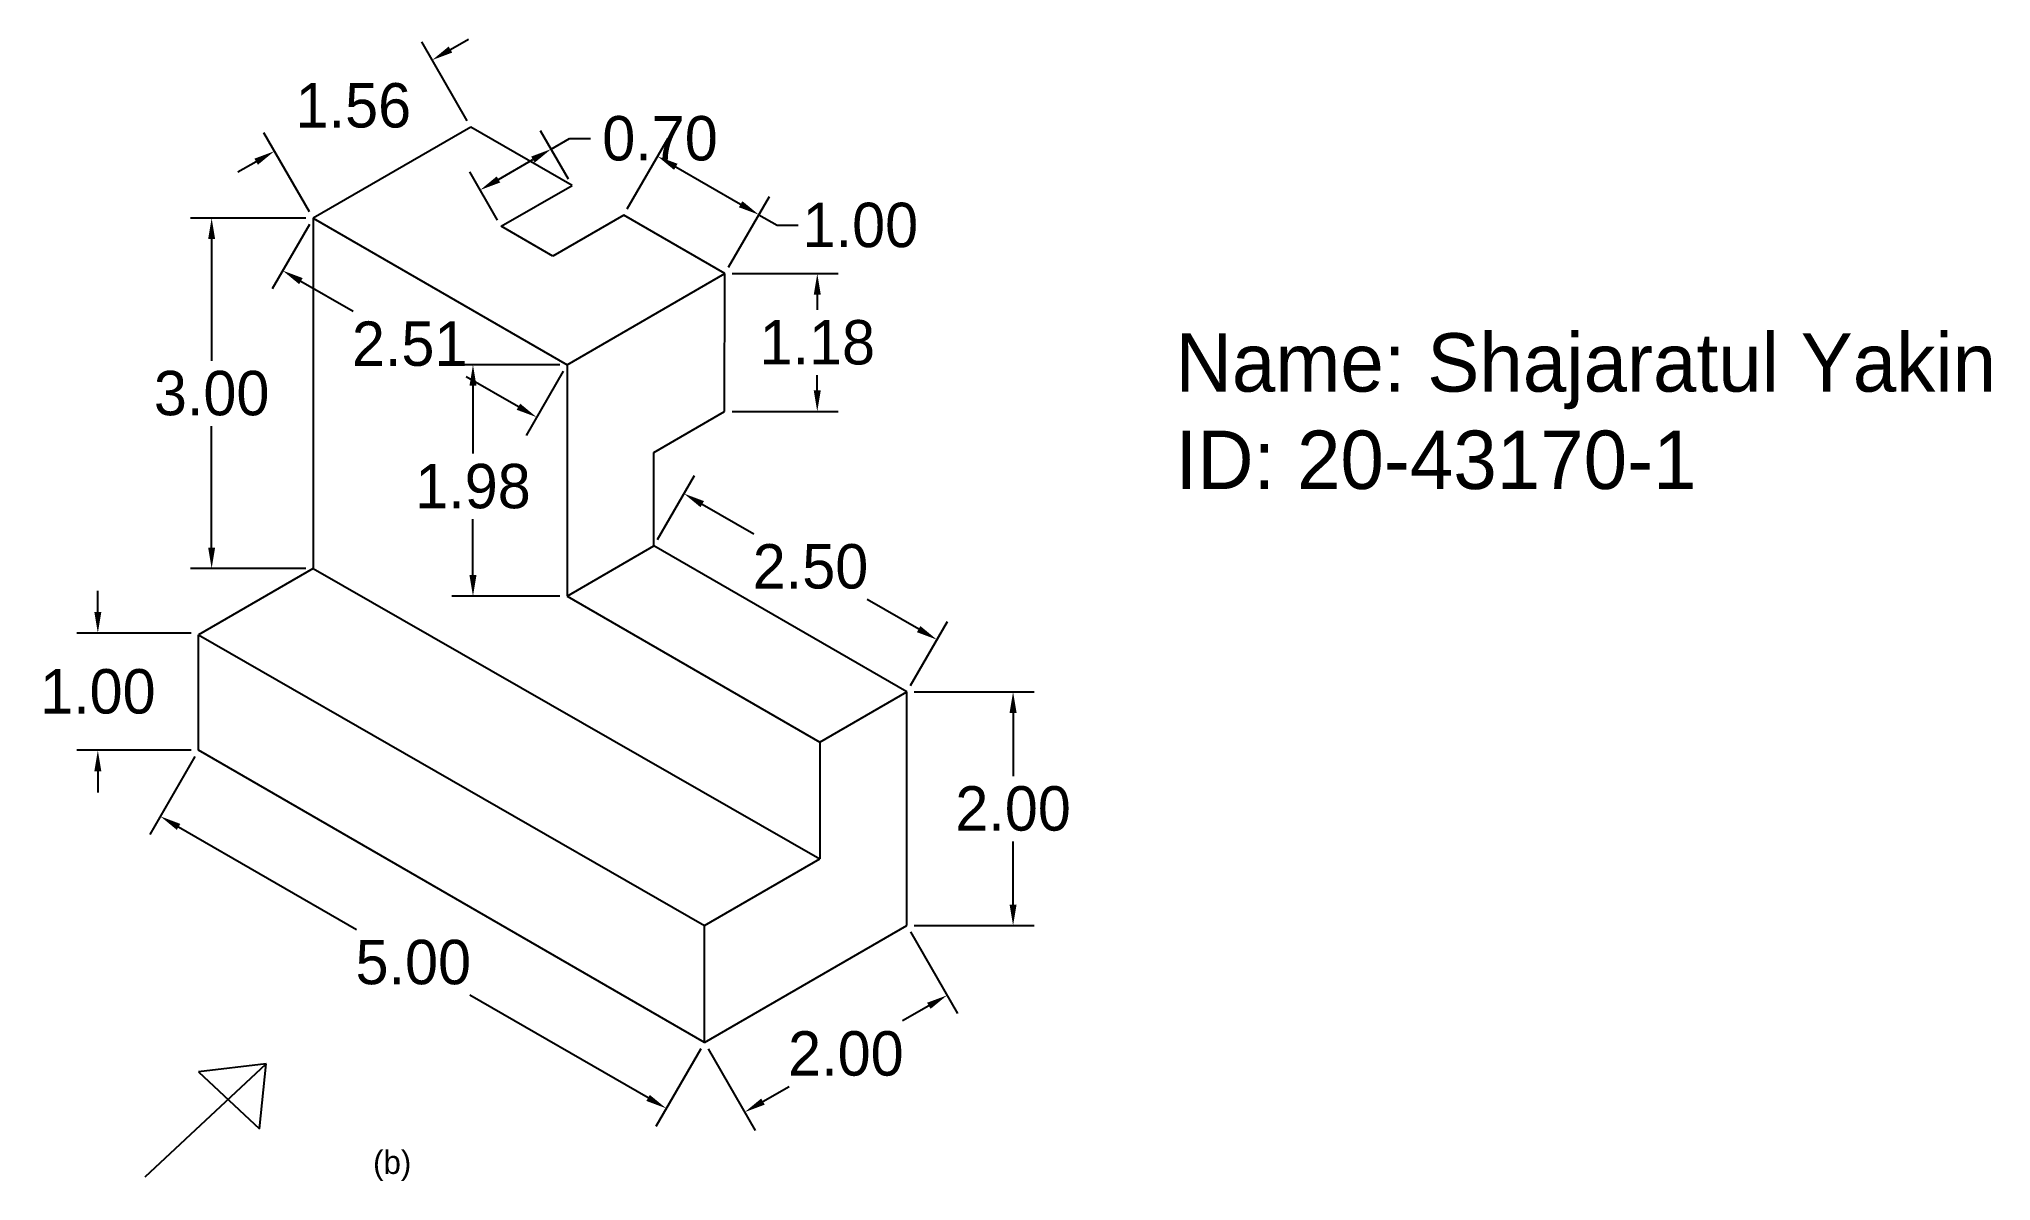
# Model space of a CAD drawing. Header units: inches. Extents: x 56.7 to 73.4, y 23.3 to 33.1.
import ezdxf

# ---------------------------------------------------------------- set-up
doc = ezdxf.new("R2010")
doc.units = ezdxf.units.IN
doc.header["$MEASUREMENT"] = 0
doc.dimstyles.get("Standard").update_dxf_attribs({"dimtxt": 0.38, "dimasz": 0.18, "dimexe": 0.18, "dimexo": 0.0625, "dimgap": 0.09, "dimtad": 0, "dimtih": 1, "dimtoh": 1, "dimzin": 0, "dimdsep": 46, "dimtxsty": 'Standard', "dimcen": 0.09, "dimadec": 0, "dimazin": 0, "dimtfac": 1, "dimtofl": 0, "dimtmove": 0, "dimatfit": 3, "dimfxl": 1, "dimtolj": 1, "dimtzin": 0, "dimarcsym": 0})

# ---------------------------------------------------------------- blocks, each defined once
blk = doc.blocks.new('*D13')
at = {"color": 0, "lineweight": -2}
for p, q in [((58.003, 26.972), (57.617, 26.305)), ((57.863, 26.371), (59.387, 25.491)), ((61.882, 24.051), (60.357, 24.931)), ((62.333, 24.472), (61.947, 23.805))]:
    blk.add_line(p, q, dxfattribs=at)
at = {"color": 0}
for points in [[(57.878, 26.396), (57.848, 26.345), (57.707, 26.461)], [(61.897, 24.076), (61.867, 24.025), (62.037, 23.961)]]:
    blk.add_solid(points, dxfattribs=at)
at = {"layer": 'Defpoints', "color": 0}
for p in [(58.034, 27.026), (62.364, 24.526), (62.037, 23.961)]:
    blk.add_point(p, dxfattribs=at)
at = {"color": 0, "insert": (59.872, 25.211), "char_height": 0.38, "attachment_point": 5}
blk.add_mtext('\\A1;5.00', dxfattribs=at)
blk = doc.blocks.new('*D14')
at = {"color": 0, "lineweight": -2}
for p, q in [((64.127, 25.472), (64.531, 24.773)), ((64.285, 24.839), (64.06, 24.709)), ((62.395, 24.472), (62.799, 23.773)), ((62.865, 24.019), (63.09, 24.149))]:
    blk.add_line(p, q, dxfattribs=at)
at = {"color": 0}
for points in [[(64.27, 24.865), (64.3, 24.813), (64.441, 24.929)], [(62.85, 24.045), (62.88, 23.993), (62.709, 23.929)]]:
    blk.add_solid(points, dxfattribs=at)
at = {"layer": 'Defpoints', "color": 0}
for p in [(64.096, 25.526), (64.441, 24.929), (62.364, 24.526)]:
    blk.add_point(p, dxfattribs=at)
at = {"color": 0, "insert": (63.575, 24.429), "char_height": 0.38, "attachment_point": 5}
blk.add_mtext('\\A1;2.00', dxfattribs=at)
blk = doc.blocks.new('*D15')
at = {"color": 0, "lineweight": -2}
for p, q in [((64.159, 27.526), (65.186, 27.526)), ((65.006, 27.346), (65.006, 26.806)), ((65.006, 25.706), (65.006, 26.246)), ((64.159, 25.526), (65.186, 25.526))]:
    blk.add_line(p, q, dxfattribs=at)
at = {"color": 0}
for points in [[(64.976, 27.346), (65.036, 27.346), (65.006, 27.526)], [(64.976, 25.706), (65.036, 25.706), (65.006, 25.526)]]:
    blk.add_solid(points, dxfattribs=at)
at = {"layer": 'Defpoints', "color": 0}
for p in [(64.096, 27.526), (65.006, 27.526), (64.096, 25.526)]:
    blk.add_point(p, dxfattribs=at)
at = {"color": 0, "insert": (65.006, 26.526), "char_height": 0.38, "attachment_point": 5}
blk.add_mtext('\\A1;2.00', dxfattribs=at)
blk = doc.blocks.new('*D16')
at = {"color": 0, "lineweight": -2}
for p, q in [((61.962, 28.83), (62.279, 29.379)), ((62.345, 29.133), (62.787, 28.878)), ((64.198, 28.063), (63.757, 28.318)), ((64.127, 27.58), (64.444, 28.129))]:
    blk.add_line(p, q, dxfattribs=at)
at = {"color": 0}
for points in [[(62.36, 29.159), (62.33, 29.107), (62.189, 29.223)], [(64.213, 28.089), (64.183, 28.037), (64.354, 27.973)]]:
    blk.add_solid(points, dxfattribs=at)
at = {"layer": 'Defpoints', "color": 0}
for p in [(61.931, 28.776), (64.354, 27.973), (64.096, 27.526)]:
    blk.add_point(p, dxfattribs=at)
at = {"color": 0, "insert": (63.272, 28.598), "char_height": 0.38, "attachment_point": 5}
blk.add_mtext('\\A1;2.50', dxfattribs=at)
blk = doc.blocks.new('*D17')
at = {"color": 0, "lineweight": -2}
for p, q in [((62.601, 31.106), (63.51, 31.106)), ((63.33, 30.926), (63.33, 30.796)), ((63.33, 30.106), (63.33, 30.236)), ((62.601, 29.926), (63.51, 29.926))]:
    blk.add_line(p, q, dxfattribs=at)
at = {"color": 0}
for points in [[(63.3, 30.926), (63.36, 30.926), (63.33, 31.106)], [(63.3, 30.106), (63.36, 30.106), (63.33, 29.926)]]:
    blk.add_solid(points, dxfattribs=at)
at = {"layer": 'Defpoints', "color": 0}
for p in [(62.539, 31.106), (62.539, 29.926), (63.33, 29.926)]:
    blk.add_point(p, dxfattribs=at)
at = {"color": 0, "insert": (63.33, 30.516), "char_height": 0.38, "attachment_point": 5}
blk.add_mtext('\\A1;1.18', dxfattribs=at)
blk = doc.blocks.new('*D18')
at = {"color": 0, "lineweight": -2}
for p, q in [((61.2, 31.915), (60.962, 32.327)), ((61.052, 32.172), (61.208, 32.262)), ((61.208, 32.262), (61.388, 32.262)), ((60.601, 31.912), (60.896, 32.082)), ((60.593, 31.565), (60.355, 31.977))]:
    blk.add_line(p, q, dxfattribs=at)
at = {"color": 0}
for points in [[(60.881, 32.108), (60.911, 32.056), (61.052, 32.172)], [(60.586, 31.938), (60.616, 31.886), (60.445, 31.822)]]:
    blk.add_solid(points, dxfattribs=at)
at = {"layer": 'Defpoints', "color": 0}
for p in [(61.052, 32.172), (61.231, 31.861), (60.625, 31.511)]:
    blk.add_point(p, dxfattribs=at)
at = {"color": 0, "insert": (61.984, 32.262), "char_height": 0.38, "attachment_point": 5}
blk.add_mtext('\\A1;0.70', dxfattribs=at)
blk = doc.blocks.new('*D19')
at = {"color": 0, "lineweight": -2}
for p, q in [((60.334, 32.415), (59.944, 33.09)), ((60.19, 33.024), (60.346, 33.114)), ((58.983, 31.635), (58.593, 32.31)), ((58.527, 32.064), (58.371, 31.974))]:
    blk.add_line(p, q, dxfattribs=at)
at = {"color": 0}
for points in [[(60.175, 33.05), (60.205, 32.998), (60.034, 32.934)], [(58.512, 32.09), (58.542, 32.038), (58.683, 32.154)]]:
    blk.add_solid(points, dxfattribs=at)
at = {"layer": 'Defpoints', "color": 0}
for p in [(60.034, 32.934), (60.365, 32.361), (59.014, 31.581)]:
    blk.add_point(p, dxfattribs=at)
at = {"color": 0, "insert": (59.359, 32.544), "char_height": 0.38, "attachment_point": 5}
blk.add_mtext('\\A1;1.56', dxfattribs=at)
blk = doc.blocks.new('*D20')
at = {"color": 0, "lineweight": -2}
for p, q in [((58.951, 31.581), (57.966, 31.581)), ((58.146, 31.401), (58.146, 30.361)), ((58.146, 28.761), (58.146, 29.801)), ((58.951, 28.581), (57.966, 28.581))]:
    blk.add_line(p, q, dxfattribs=at)
at = {"color": 0}
for points in [[(58.116, 31.401), (58.176, 31.401), (58.146, 31.581)], [(58.116, 28.761), (58.176, 28.761), (58.146, 28.581)]]:
    blk.add_solid(points, dxfattribs=at)
at = {"layer": 'Defpoints', "color": 0}
for p in [(59.014, 31.581), (58.146, 28.581), (59.014, 28.581)]:
    blk.add_point(p, dxfattribs=at)
at = {"color": 0, "insert": (58.146, 30.081), "char_height": 0.38, "attachment_point": 5}
blk.add_mtext('\\A1;3.00', dxfattribs=at)
blk = doc.blocks.new('*D21')
at = {"color": 0, "lineweight": -2}
for p, q in [((57.172, 28.21), (57.172, 28.39)), ((57.971, 28.03), (56.992, 28.03)), ((57.971, 27.026), (56.992, 27.026)), ((57.172, 26.846), (57.172, 26.666))]:
    blk.add_line(p, q, dxfattribs=at)
at = {"color": 0}
for points in [[(57.142, 28.21), (57.202, 28.21), (57.172, 28.03)], [(57.142, 26.846), (57.202, 26.846), (57.172, 27.026)]]:
    blk.add_solid(points, dxfattribs=at)
at = {"layer": 'Defpoints', "color": 0}
for p in [(58.034, 28.03), (57.172, 27.026), (58.034, 27.026)]:
    blk.add_point(p, dxfattribs=at)
at = {"color": 0, "insert": (57.172, 27.528), "char_height": 0.38, "attachment_point": 5}
blk.add_mtext('\\A1;1.00', dxfattribs=at)
blk = doc.blocks.new('*D22')
at = {"color": 0, "lineweight": -2}
for p, q in [((58.983, 31.527), (58.664, 30.976)), ((58.91, 31.042), (59.356, 30.784)), ((61.156, 30.272), (60.838, 29.721)), ((60.772, 29.967), (60.326, 30.224))]:
    blk.add_line(p, q, dxfattribs=at)
at = {"color": 0}
for points in [[(58.925, 31.068), (58.895, 31.016), (58.754, 31.132)], [(60.787, 29.993), (60.757, 29.941), (60.928, 29.877)]]:
    blk.add_solid(points, dxfattribs=at)
at = {"layer": 'Defpoints', "color": 0}
for p in [(59.014, 31.581), (61.188, 30.326), (60.928, 29.877)]:
    blk.add_point(p, dxfattribs=at)
at = {"color": 0, "insert": (59.841, 30.504), "char_height": 0.38, "attachment_point": 5}
blk.add_mtext('\\A1;2.51', dxfattribs=at)
blk = doc.blocks.new('*D23')
at = {"color": 0, "lineweight": -2}
for p, q in [((61.125, 30.326), (60.203, 30.326)), ((60.383, 30.146), (60.383, 29.565)), ((60.383, 28.526), (60.383, 29.005)), ((61.125, 28.346), (60.203, 28.346))]:
    blk.add_line(p, q, dxfattribs=at)
at = {"color": 0}
for points in [[(60.353, 30.146), (60.413, 30.146), (60.383, 30.326)], [(60.353, 28.526), (60.413, 28.526), (60.383, 28.346)]]:
    blk.add_solid(points, dxfattribs=at)
at = {"layer": 'Defpoints', "color": 0}
for p in [(61.188, 30.326), (60.383, 28.346), (61.188, 28.346)]:
    blk.add_point(p, dxfattribs=at)
at = {"color": 0, "insert": (60.383, 29.285), "char_height": 0.38, "attachment_point": 5}
blk.add_mtext('\\A1;1.98', dxfattribs=at)
blk = doc.blocks.new('*D24')
at = {"color": 0, "lineweight": -2}
for p, q in [((61.704, 31.66), (62.054, 32.266)), ((62.119, 32.02), (62.674, 31.7)), ((62.57, 31.16), (62.92, 31.766)), ((62.83, 31.61), (62.986, 31.52)), ((62.986, 31.52), (63.166, 31.52))]:
    blk.add_line(p, q, dxfattribs=at)
at = {"color": 0}
for points in [[(62.134, 32.046), (62.104, 31.994), (61.964, 32.11)], [(62.689, 31.726), (62.659, 31.674), (62.83, 31.61)]]:
    blk.add_solid(points, dxfattribs=at)
at = {"layer": 'Defpoints', "color": 0}
for p in [(61.673, 31.606), (62.83, 31.61), (62.539, 31.106)]:
    blk.add_point(p, dxfattribs=at)
at = {"color": 0, "insert": (63.699, 31.52), "char_height": 0.38, "attachment_point": 5}
blk.add_mtext('\\A1;1.00', dxfattribs=at)

msp = doc.modelspace()

# ---------------------------------------------------------------- linework, layer by layer
for p, q in [((60.365, 32.361), (59.014, 31.581)), ((61.231, 31.861), (60.365, 32.361)), ((60.625, 31.511), (61.231, 31.861)), ((59.014, 31.581), (61.188, 30.326)), ((59.014, 31.581), (59.014, 28.581)), ((61.673, 31.606), (61.066, 31.256)), ((62.539, 31.106), (61.673, 31.606)), ((61.066, 31.256), (60.625, 31.511)), ((61.188, 30.326), (62.539, 31.106)), ((62.537, 29.926), (62.539, 31.106)), ((61.188, 30.326), (61.188, 28.346)), ((61.931, 29.576), (62.537, 29.926)), ((61.931, 28.776), (61.931, 29.576)), ((61.188, 28.346), (61.931, 28.776)), ((64.096, 27.526), (61.931, 28.776)), ((59.014, 28.581), (58.034, 28.015)), ((59.014, 28.581), (63.353, 26.097)), ((61.188, 28.346), (63.353, 27.096)), ((58.034, 27.026), (58.034, 28.015)), ((58.034, 28.015), (62.364, 25.526)), ((63.353, 27.096), (64.096, 27.526)), ((64.096, 25.526), (64.096, 27.526)), ((63.353, 27.096), (63.353, 26.097)), ((62.364, 24.526), (58.034, 27.026)), ((62.364, 25.526), (63.353, 26.097)), ((62.364, 24.526), (64.096, 25.526)), ((62.364, 24.526), (62.364, 25.526)), ((57.577, 23.375), (58.613, 24.342)), ((58.613, 24.342), (58.033, 24.274)), ((58.033, 24.274), (58.556, 23.786)), ((58.556, 23.786), (58.613, 24.342))]:
    msp.add_line(p, q)

# ---------------------------------------------------------------- texts
at = {"attachment_point": 1}
for s, insert, char_height, width in [('Name: Shajaratul Yakin\\PID: 20-43170-1', (66.396, 30.596), 0.5, 12.28779), ('(b)', (59.528, 23.6), 0.2, 1.72215)]:
    msp.add_mtext(s, dxfattribs=dict(at, insert=insert, char_height=char_height, width=width))

# ---------------------------------------------------------------- dimensions: what is measured, and where the dimension line sits
for p1, p2, distance, picture, middle in [((59.014, 31.581), (60.365, 32.361), 0.661, '*D19', (59.359, 32.544)), ((60.625, 31.511), (61.231, 31.861), 0.358, '*D18', (61.984, 32.262)), ((61.673, 31.606), (62.539, 31.106), 0.582, '*D24', (63.699, 31.52)), ((59.014, 31.581), (59.014, 28.581), -0.868, '*D20', (58.146, 30.081)), ((59.014, 31.581), (61.188, 30.326), -0.519, '*D22', (59.841, 30.504)), ((62.539, 31.106), (62.539, 29.926), 0.791, '*D17', (63.33, 30.516)), ((61.931, 28.776), (64.096, 27.526), 0.516, '*D16', (63.272, 28.598)), ((58.034, 28.03), (58.034, 27.026), -0.862, '*D21', (57.172, 27.528)), ((64.096, 25.526), (64.096, 27.526), -0.91, '*D15', (65.006, 26.526)), ((58.034, 27.026), (62.364, 24.526), -0.653, '*D13', (59.872, 25.211)), ((62.364, 24.526), (64.096, 25.526), -0.69, '*D14', (63.575, 24.429))]:
    dim = msp.add_aligned_dim(p1=p1, p2=p2, distance=distance, dimstyle='Standard')
    dim.commit()
    dim.dimension.update_dxf_attribs({"geometry": picture, "text_midpoint": middle})
dim = msp.add_linear_dim(base=(60.383, 28.346), p1=(61.188, 30.326), p2=(61.188, 28.346), angle=270, dimstyle='Standard')
dim.commit()
dim.dimension.update_dxf_attribs({"geometry": '*D23', "text_midpoint": (60.383, 29.285), "dimtype": 161})

doc.saveas('drawing.dxf')
